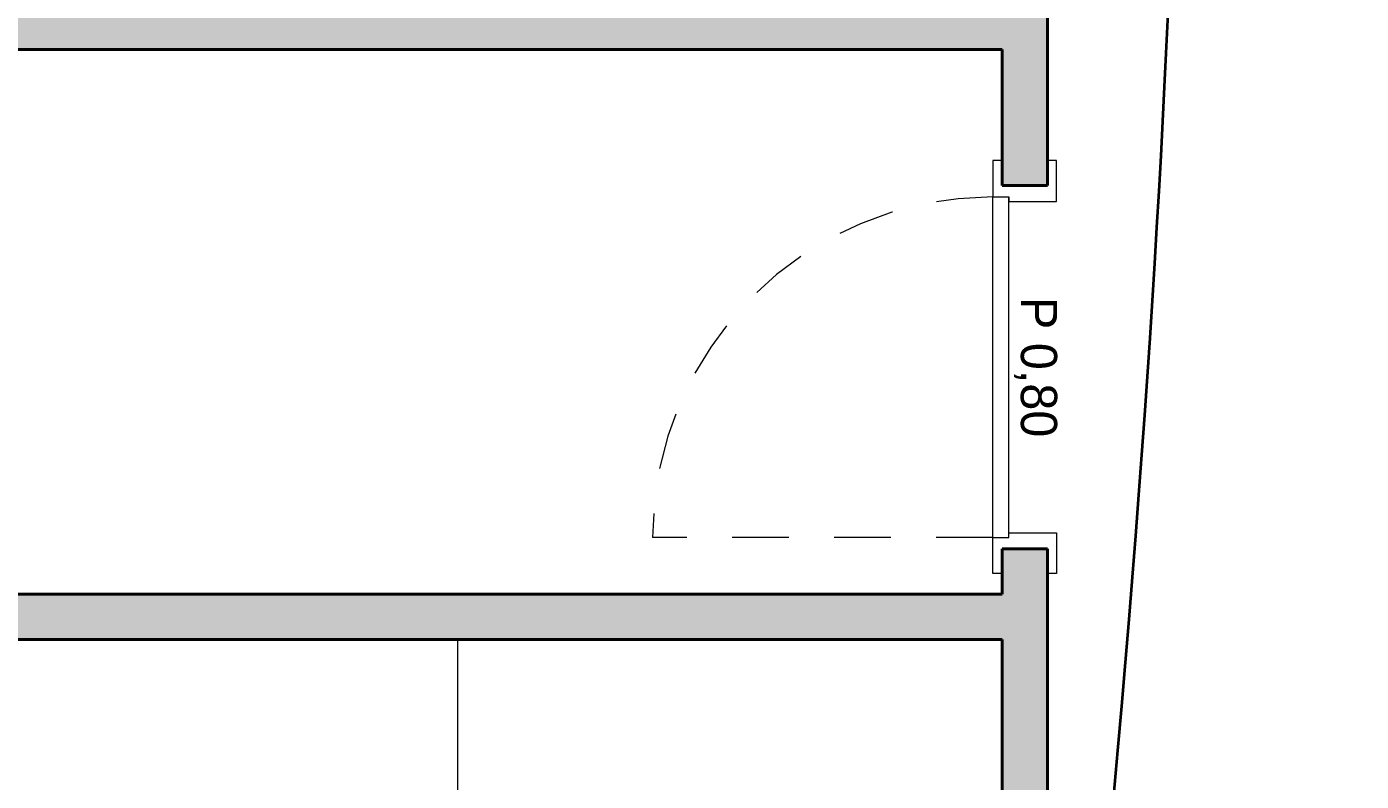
# Model space of a CAD drawing. Header units: millimetres. Extents: x 898 to 1196, y 229 to 443.
# Drawn here: x 1108.264 to 1111.205, y 402.037 to 403.699 of the extents above; entities that cross this region are included whole.
import ezdxf

# ---------------------------------------------------------------- set-up
doc = ezdxf.new("R2010")
doc.units = ezdxf.units.MM
doc.linetypes.add('HIDDEN', pattern=[0.375, 0.25, -0.125])
doc.layers.get('0').update_dxf_attribs({"color": 41})
doc.layers.get('DEFPOINTS').update_dxf_attribs({"color": 53})
for name, color, linetype, lineweight in [('AN-Textes', 5, 'Continuous', 13), ('COMMANDE CH SOL', 20, 'Continuous', 35), ('p allége', 1, 'Continuous', 20), ('p hachure', 253, 'Continuous', 15), ('p menuiserie', 5, 'Continuous', 20), ('p mur', 7, 'Continuous', 40)]:
    doc.layers.add(name, color=color, linetype=linetype, lineweight=lineweight)
doc.dimstyles.new('ISO-25', dxfattribs={"dimtxt": 2.5, "dimasz": 2.5, "dimexe": 1.25, "dimexo": 0.625, "dimtad": 1, "dimtxsty": 'Standard', "dimcen": 2.5, "dimadec": 0, "dimazin": 0, "dimtfac": 1, "dimtmove": 0, "dimatfit": 3, "dimfxl": 1, "dimarcsym": 0})

# ---------------------------------------------------------------- blocks, each defined once
blk = doc.blocks.new('*D85')
at = {"layer": 'DEFPOINTS', "color": 0, "transparency": 16777216}
for p in [(-0.375, 0.0023), (-0.375, -0.04), (0.425, -0.04)]:
    blk.add_point(p, dxfattribs=at)
at = {"layer": 'AN-Textes', "color": 0, "transparency": 16777216, "insert": (0.025, 0.059), "char_height": 0.08, "attachment_point": 5}
blk.add_mtext('P 0,80', dxfattribs=at)
blk = doc.blocks.new('_None')
blk = doc.blocks.new('*U84')
for p, q in [((-0.43, 0.085), (-0.375, 0.085)), ((-0.375, 0.085), (-0.375, -0.015)), ((0.425, 0.085), (0.425, -0.015)), ((0.48, 0.085), (0.425, 0.085)), ((0.4, 0), (-0.35, 0)), ((-0.43, -0.015), (-0.375, -0.015)), ((0.48, -0.015), (0.425, -0.015)), ((0.4, -0.035), (-0.35, -0.035))]:
    blk.add_line(p, q)
at = {"linetype": 'HIDDEN', "ltscale": 0.5}
blk.add_line((0.4, -0.035), (0.4, -0.785), dxfattribs=at)
for points in [[(-0.43, -0.015), (-0.43, -0.035), (-0.36, -0.035), (-0.36, -0.035), (-0.35, -0.035), (-0.35, 0), (-0.34, 0), (-0.34, 0.05), (-0.34, 0.05), (-0.34, 0.085), (-0.34, 0.085), (-0.34, 0.105), (-0.43, 0.105), (-0.43, 0.085)], [(0.48, -0.015), (0.48, -0.035), (0.41, -0.035), (0.41, -0.035), (0.4, -0.035), (0.4, 0), (0.39, 0), (0.39, 0.05), (0.39, 0.05), (0.39, 0.085), (0.39, 0.085), (0.39, 0.105), (0.48, 0.105), (0.48, 0.085)]]:
    blk.add_lwpolyline(points)
blk.add_arc((0.4, -0.035), 0.75, 180, 270, dxfattribs=at)
at = {"layer": 'AN-Textes'}
dim = blk.add_linear_dim(base=(-0.375, 0.0023), p1=(0.425, -0.04), p2=(-0.375, -0.04), angle=180, text='P <>', dimstyle='ISO-25', override={"dimtxt": 0.08, "dimasz": 0.02, "dimexe": 0.6, "dimexo": 0, "dimgap": 0.01, "dimtad": 2, "dimjust": 0, "dimzin": 0, "dimblk1": 'None', "dimblk2": 'None', "dimsah": 1, "dimse1": 1, "dimse2": 1, "dimsd1": 1, "dimsd2": 1, "dimtix": 1, "dimtmove": 2}, dxfattribs=at)
dim.commit()
dim.dimension.update_dxf_attribs({"geometry": '*D85', "text_midpoint": (0.025, 0.059)})

msp = doc.modelspace()

# ---------------------------------------------------------------- hatches: boundary and pattern name
at = {"layer": 'p hachure', "transparency": 33554559}
h = msp.add_hatch(color=256, dxfattribs=at)
h.dxf.hatch_style = 1
h.paths.add_polyline_path([(1107.7135, 404.3991), (1107.2635, 404.3991), (1107.2635, 403.3491), (1107.7135, 403.3491), (1107.7135, 403.6491), (1110.4135, 403.6491), (1110.4135, 403.3491), (1110.5135, 403.3491), (1110.5135, 403.8491), (1110.3635, 403.8491), (1110.3635, 403.7491), (1107.7135, 403.7491)])
h = msp.add_hatch(color=256, dxfattribs=at)
h.dxf.hatch_style = 1
h.paths.add_polyline_path([(1109.5135, 399.9491), (1109.6135, 399.9491), (1109.6135, 400.5491), (1109.5135, 400.5491)], flags=0)
h.paths.add_polyline_path([(1107.0635, 402.5491), (1107.0635, 401.5491), (1107.7135, 401.5491), (1107.7135, 402.3491), (1110.4135, 402.3491), (1110.4135, 399.9491), (1110.5135, 399.9491), (1110.5135, 401.7991), (1111.0135, 401.7991), (1111.0135, 401.8991), (1110.5135, 401.8991), (1110.5135, 402.5491), (1110.4135, 402.5491), (1110.4135, 402.4491), (1107.7135, 402.4491), (1107.7135, 402.5491)])
h.paths.add_polyline_path([(1107.1635, 401.9991), (1107.1635, 401.6491), (1107.4635, 401.6491), (1107.4635, 401.9991)], flags=16)
h.paths.add_polyline_path([(1107.1635, 402.4491), (1107.1635, 402.0991), (1107.4635, 402.0991), (1107.4635, 402.4491)], flags=16)

# ---------------------------------------------------------------- linework, layer by layer
at = {"layer": 'COMMANDE CH SOL', "color": 1}
for points in [[(1112.051, 402.8838), (1113.4147, 402.8373), (1113.6457, 404.2334), (1113.5519, 407.1947), (1112.8195, 409.2926), (1112.7439, 409.4564), (1112.694, 409.5127), (1112.4771, 409.6168), (1111.8738, 409.7145), (1110.7261, 410.055), (1109.6328, 410.4263), (1109.6317, 410.4262)], [(1111.9882, 400.7327), (1111.5222, 405.5087), (1111.4385, 408.8327), (1110.6835, 410.1543), (1109.6369, 410.3737), (1109.6432, 410.404)], [(1110.4662, 400.1481), (1110.7953, 402.9857), (1110.8445, 405.5032), (1110.6477, 409.1173), (1110.5683, 409.7808), (1110.1898, 410.0568), (1109.6409, 410.291), (1109.6355, 410.2908)]]:
    msp.add_open_spline(points, degree=3, dxfattribs=at)
at = {"layer": 'p allége'}
msp.add_line((1109.2135, 402.3491), (1109.2135, 401.7491), dxfattribs=at)
at = {"layer": 'p mur'}
for p, q in [((1110.5135, 403.8491), (1110.5135, 403.3491)), ((1110.4135, 403.6491), (1107.7135, 403.6491)), ((1110.4135, 403.6491), (1110.4135, 403.3491)), ((1110.5135, 403.3491), (1110.4135, 403.3491)), ((1110.5135, 402.5491), (1110.4135, 402.5491)), ((1110.4135, 402.5491), (1110.4135, 402.4491)), ((1110.5135, 402.5491), (1110.5135, 401.8991)), ((1110.4135, 402.4491), (1107.7135, 402.4491)), ((1110.4135, 402.3491), (1107.7135, 402.3491)), ((1110.4135, 402.3491), (1110.4135, 399.9491))]:
    msp.add_line(p, q, dxfattribs=at)

# ---------------------------------------------------------------- block references
at = {"layer": 'p menuiserie', "rotation": 270}
msp.add_blockref('*U84', (1110.4285, 402.9741), dxfattribs=at)

doc.saveas('drawing.dxf')
